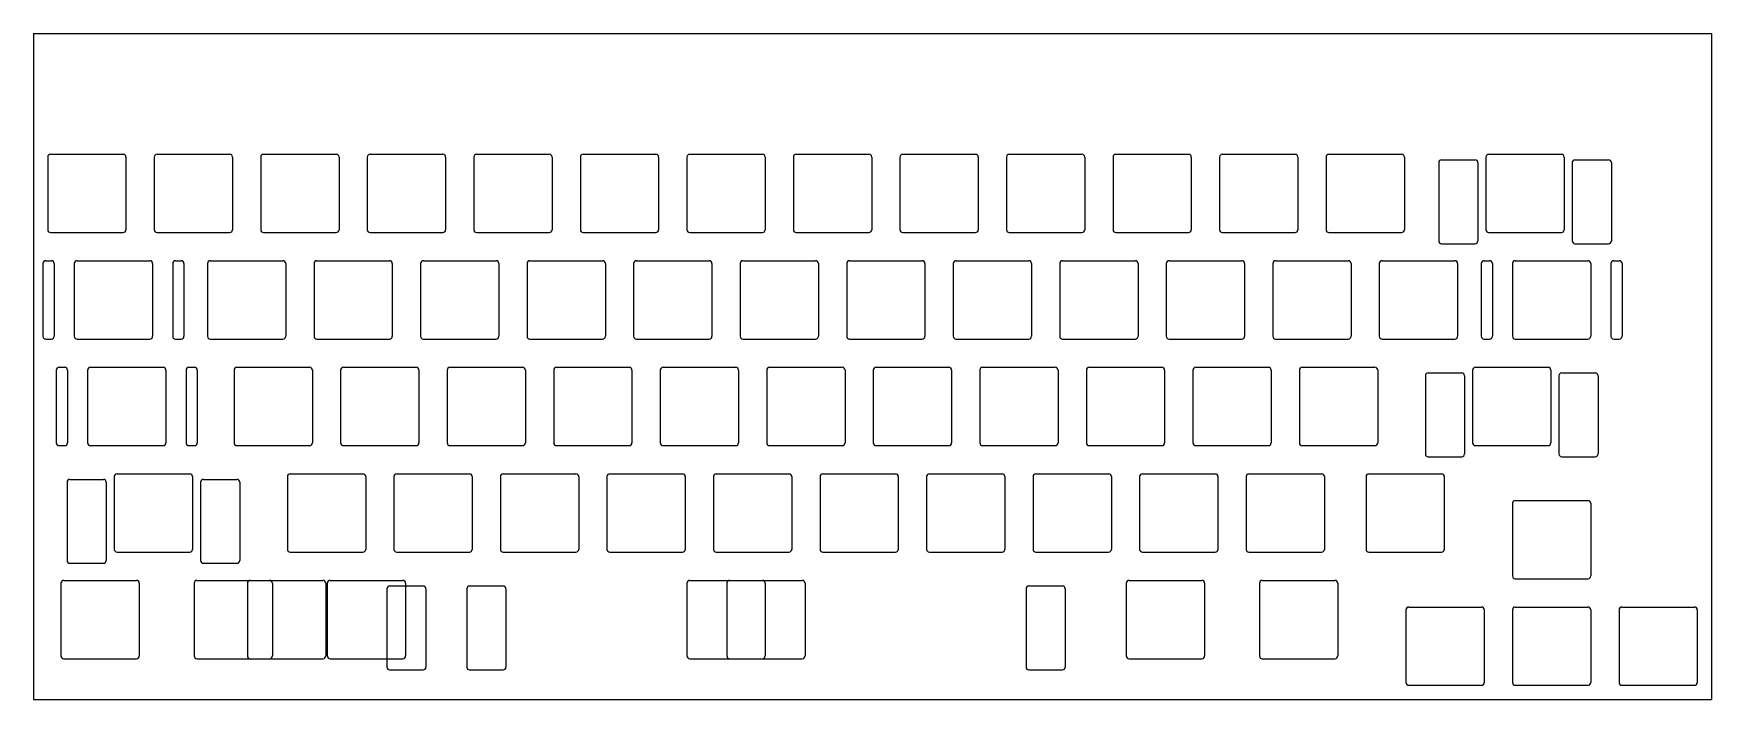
# Model space of a CAD drawing. Header units: millimetres. Extents: x 0 to 300, y -119 to 0.
import ezdxf

# ---------------------------------------------------------------- set-up
doc = ezdxf.new("R2010")
doc.units = ezdxf.units.MM

msp = doc.modelspace()

# ---------------------------------------------------------------- linework, layer by layer
for p, q in [((0, 0), (300.0375, 0)), ((0, 0), (0, -119.0625)), ((300.0375, 0), (300.0375, -119.0625)), ((2.525, -22.075), (2.525, -35.075)), ((3.025, -21.575), (16.025, -21.575)), ((16.525, -22.075), (16.525, -35.075)), ((21.575, -22.075), (21.575, -35.075)), ((22.075, -21.575), (35.075, -21.575)), ((35.575, -22.075), (35.575, -35.075)), ((40.625, -22.075), (40.625, -35.075)), ((41.125, -21.575), (54.125, -21.575)), ((54.625, -22.075), (54.625, -35.075)), ((59.675, -22.075), (59.675, -35.075)), ((60.175, -21.575), (73.175, -21.575)), ((73.675, -22.075), (73.675, -35.075)), ((78.725, -22.075), (78.725, -35.075)), ((79.225, -21.575), (92.225, -21.575)), ((92.725, -22.075), (92.725, -35.075)), ((97.775, -22.075), (97.775, -35.075)), ((98.275, -21.575), (111.275, -21.575)), ((111.775, -22.075), (111.775, -35.075)), ((116.825, -22.075), (116.825, -35.075)), ((117.325, -21.575), (130.325, -21.575)), ((130.825, -22.075), (130.825, -35.075)), ((135.875, -22.075), (135.875, -35.075)), ((136.375, -21.575), (149.375, -21.575)), ((149.875, -22.075), (149.875, -35.075)), ((154.925, -22.075), (154.925, -35.075)), ((155.425, -21.575), (168.425, -21.575)), ((168.925, -22.075), (168.925, -35.075)), ((173.975, -22.075), (173.975, -35.075)), ((174.475, -21.575), (187.475, -21.575)), ((187.975, -22.075), (187.975, -35.075)), ((193.025, -22.075), (193.025, -35.075)), ((193.525, -21.575), (206.525, -21.575)), ((207.025, -22.075), (207.025, -35.075)), ((212.075, -22.075), (212.075, -35.075)), ((212.575, -21.575), (225.575, -21.575)), ((226.075, -22.075), (226.075, -35.075)), ((231.125, -22.075), (231.125, -35.075)), ((231.125, -22.075), (231.125, -35.075)), ((231.625, -21.575), (244.625, -21.575)), ((231.625, -21.575), (244.625, -21.575)), ((245.125, -22.075), (245.125, -35.075)), ((245.125, -22.075), (245.125, -35.075)), ((251.262, -23.075), (251.262, -37.075)), ((251.762, -22.575), (257.762, -22.575)), ((258.262, -23.075), (258.262, -37.075)), ((259.7, -22.075), (259.7, -35.075)), ((260.2, -21.575), (273.2, -21.575)), ((273.7, -22.075), (273.7, -35.075)), ((275.138, -23.075), (275.138, -37.075)), ((275.638, -22.575), (281.638, -22.575)), ((282.138, -23.075), (282.138, -37.075)), ((3.025, -35.575), (16.025, -35.575)), ((22.075, -35.575), (35.075, -35.575)), ((41.125, -35.575), (54.125, -35.575)), ((60.175, -35.575), (73.175, -35.575)), ((79.225, -35.575), (92.225, -35.575)), ((98.275, -35.575), (111.275, -35.575)), ((117.325, -35.575), (130.325, -35.575)), ((136.375, -35.575), (149.375, -35.575)), ((155.425, -35.575), (168.425, -35.575)), ((174.475, -35.575), (187.475, -35.575)), ((193.525, -35.575), (206.525, -35.575)), ((212.575, -35.575), (225.575, -35.575)), ((231.625, -35.575), (244.625, -35.575)), ((231.625, -35.575), (244.625, -35.575)), ((260.2, -35.575), (273.2, -35.575)), ((251.762, -37.575), (257.762, -37.575)), ((275.638, -37.575), (281.638, -37.575)), ((1.6875, -41.125), (1.6875, -54.125)), ((2.1875, -40.625), (3.1875, -40.625)), ((3.6875, -41.125), (3.6875, -54.125)), ((7.2875, -41.125), (7.2875, -54.125)), ((7.7875, -40.625), (20.7875, -40.625)), ((21.2875, -41.125), (21.2875, -54.125)), ((24.8875, -41.125), (24.8875, -54.125)), ((25.3875, -40.625), (26.3875, -40.625)), ((26.8875, -41.125), (26.8875, -54.125)), ((31.1, -41.125), (31.1, -54.125)), ((31.6, -40.625), (44.6, -40.625)), ((45.1, -41.125), (45.1, -54.125)), ((50.15, -41.125), (50.15, -54.125)), ((50.65, -40.625), (63.65, -40.625)), ((64.15, -41.125), (64.15, -54.125)), ((69.2, -41.125), (69.2, -54.125)), ((69.7, -40.625), (82.7, -40.625)), ((83.2, -41.125), (83.2, -54.125)), ((88.25, -41.125), (88.25, -54.125)), ((88.75, -40.625), (101.75, -40.625)), ((102.25, -41.125), (102.25, -54.125)), ((107.3, -41.125), (107.3, -54.125)), ((107.8, -40.625), (120.8, -40.625)), ((121.3, -41.125), (121.3, -54.125)), ((126.35, -41.125), (126.35, -54.125)), ((126.85, -40.625), (139.85, -40.625)), ((140.35, -41.125), (140.35, -54.125)), ((145.4, -41.125), (145.4, -54.125)), ((145.9, -40.625), (158.9, -40.625)), ((159.4, -41.125), (159.4, -54.125)), ((164.45, -41.125), (164.45, -54.125)), ((164.95, -40.625), (177.95, -40.625)), ((178.45, -41.125), (178.45, -54.125)), ((183.5, -41.125), (183.5, -54.125)), ((184, -40.625), (197, -40.625)), ((197.5, -41.125), (197.5, -54.125)), ((202.55, -41.125), (202.55, -54.125)), ((203.05, -40.625), (216.05, -40.625)), ((216.55, -41.125), (216.55, -54.125)), ((221.6, -41.125), (221.6, -54.125)), ((222.1, -40.625), (235.1, -40.625)), ((235.6, -41.125), (235.6, -54.125)), ((240.65, -41.125), (240.65, -54.125)), ((241.15, -40.625), (254.15, -40.625)), ((254.65, -41.125), (254.65, -54.125)), ((258.8625, -41.125), (258.8625, -54.125)), ((259.3625, -40.625), (260.3625, -40.625)), ((260.8625, -41.125), (260.8625, -54.125)), ((264.4625, -41.125), (264.4625, -54.125)), ((264.9625, -40.625), (277.9625, -40.625)), ((278.4625, -41.125), (278.4625, -54.125)), ((282.0625, -41.125), (282.0625, -54.125)), ((282.5625, -40.625), (283.5625, -40.625)), ((284.0625, -41.125), (284.0625, -54.125)), ((2.1875, -54.625), (3.1875, -54.625)), ((7.7875, -54.625), (20.7875, -54.625)), ((25.3875, -54.625), (26.3875, -54.625)), ((31.6, -54.625), (44.6, -54.625)), ((50.65, -54.625), (63.65, -54.625)), ((69.7, -54.625), (82.7, -54.625)), ((88.75, -54.625), (101.75, -54.625)), ((107.8, -54.625), (120.8, -54.625)), ((126.85, -54.625), (139.85, -54.625)), ((145.9, -54.625), (158.9, -54.625)), ((164.95, -54.625), (177.95, -54.625)), ((184, -54.625), (197, -54.625)), ((203.05, -54.625), (216.05, -54.625)), ((222.1, -54.625), (235.1, -54.625)), ((241.15, -54.625), (254.15, -54.625)), ((259.3625, -54.625), (260.3625, -54.625)), ((264.9625, -54.625), (277.9625, -54.625)), ((282.5625, -54.625), (283.5625, -54.625)), ((4.56875, -59.675), (5.56875, -59.675)), ((10.16875, -59.675), (23.16875, -59.675)), ((27.76875, -59.675), (28.76875, -59.675)), ((36.3625, -59.675), (49.3625, -59.675)), ((55.4125, -59.675), (68.4125, -59.675)), ((74.4625, -59.675), (87.4625, -59.675)), ((93.5125, -59.675), (106.5125, -59.675)), ((112.5625, -59.675), (125.5625, -59.675)), ((131.6125, -59.675), (144.6125, -59.675)), ((150.6625, -59.675), (163.6625, -59.675)), ((169.7125, -59.675), (182.7125, -59.675)), ((188.7625, -59.675), (201.7625, -59.675)), ((207.8125, -59.675), (220.8125, -59.675)), ((226.8625, -59.675), (239.8625, -59.675)), ((257.81875, -59.675), (270.81875, -59.675)), ((4.06875, -60.175), (4.06875, -73.175)), ((6.06875, -60.175), (6.06875, -73.175)), ((9.66875, -60.175), (9.66875, -73.175)), ((23.66875, -60.175), (23.66875, -73.175)), ((27.26875, -60.175), (27.26875, -73.175)), ((29.26875, -60.175), (29.26875, -73.175)), ((35.8625, -60.175), (35.8625, -73.175)), ((49.8625, -60.175), (49.8625, -73.175)), ((54.9125, -60.175), (54.9125, -73.175)), ((68.9125, -60.175), (68.9125, -73.175)), ((73.9625, -60.175), (73.9625, -73.175)), ((87.9625, -60.175), (87.9625, -73.175)), ((93.0125, -60.175), (93.0125, -73.175)), ((107.0125, -60.175), (107.0125, -73.175)), ((112.0625, -60.175), (112.0625, -73.175)), ((126.0625, -60.175), (126.0625, -73.175)), ((131.1125, -60.175), (131.1125, -73.175)), ((145.1125, -60.175), (145.1125, -73.175)), ((150.1625, -60.175), (150.1625, -73.175)), ((164.1625, -60.175), (164.1625, -73.175)), ((169.2125, -60.175), (169.2125, -73.175)), ((183.2125, -60.175), (183.2125, -73.175)), ((188.2625, -60.175), (188.2625, -73.175)), ((202.2625, -60.175), (202.2625, -73.175)), ((207.3125, -60.175), (207.3125, -73.175)), ((221.3125, -60.175), (221.3125, -73.175)), ((226.3625, -60.175), (226.3625, -73.175)), ((240.3625, -60.175), (240.3625, -73.175)), ((248.88075, -61.175), (248.88075, -75.175)), ((249.38075, -60.675), (255.38075, -60.675)), ((255.88075, -61.175), (255.88075, -75.175)), ((257.31875, -60.175), (257.31875, -73.175)), ((271.31875, -60.175), (271.31875, -73.175)), ((272.75675, -61.175), (272.75675, -75.175)), ((273.25675, -60.675), (279.25675, -60.675)), ((279.75675, -61.175), (279.75675, -75.175)), ((4.56875, -73.675), (5.56875, -73.675)), ((10.16875, -73.675), (23.16875, -73.675)), ((27.76875, -73.675), (28.76875, -73.675)), ((36.3625, -73.675), (49.3625, -73.675)), ((55.4125, -73.675), (68.4125, -73.675)), ((74.4625, -73.675), (87.4625, -73.675)), ((93.5125, -73.675), (106.5125, -73.675)), ((112.5625, -73.675), (125.5625, -73.675)), ((131.6125, -73.675), (144.6125, -73.675)), ((150.6625, -73.675), (163.6625, -73.675)), ((169.7125, -73.675), (182.7125, -73.675)), ((188.7625, -73.675), (201.7625, -73.675)), ((207.8125, -73.675), (220.8125, -73.675)), ((226.8625, -73.675), (239.8625, -73.675)), ((257.81875, -73.675), (270.81875, -73.675)), ((249.38075, -75.675), (255.38075, -75.675)), ((273.25675, -75.675), (279.25675, -75.675)), ((5.99325, -80.225), (5.99325, -94.225)), ((6.49325, -79.725), (12.49325, -79.725)), ((12.99325, -80.225), (12.99325, -94.225)), ((14.43125, -79.225), (14.43125, -92.225)), ((14.93125, -78.725), (27.93125, -78.725)), ((28.43125, -79.225), (28.43125, -92.225)), ((29.86925, -80.225), (29.86925, -94.225)), ((30.36925, -79.725), (36.36925, -79.725)), ((36.86925, -80.225), (36.86925, -94.225)), ((45.3875, -79.225), (45.3875, -92.225)), ((45.8875, -78.725), (58.8875, -78.725)), ((59.3875, -79.225), (59.3875, -92.225)), ((64.4375, -79.225), (64.4375, -92.225)), ((64.9375, -78.725), (77.9375, -78.725)), ((78.4375, -79.225), (78.4375, -92.225)), ((83.4875, -79.225), (83.4875, -92.225)), ((83.9875, -78.725), (96.9875, -78.725)), ((97.4875, -79.225), (97.4875, -92.225)), ((102.5375, -79.225), (102.5375, -92.225)), ((103.0375, -78.725), (116.0375, -78.725)), ((116.5375, -79.225), (116.5375, -92.225)), ((121.5875, -79.225), (121.5875, -92.225)), ((122.0875, -78.725), (135.0875, -78.725)), ((135.5875, -79.225), (135.5875, -92.225)), ((140.6375, -79.225), (140.6375, -92.225)), ((141.1375, -78.725), (154.1375, -78.725)), ((154.6375, -79.225), (154.6375, -92.225)), ((159.6875, -79.225), (159.6875, -92.225)), ((160.1875, -78.725), (173.1875, -78.725)), ((173.6875, -79.225), (173.6875, -92.225)), ((178.7375, -79.225), (178.7375, -92.225)), ((179.2375, -78.725), (192.2375, -78.725)), ((192.7375, -79.225), (192.7375, -92.225)), ((197.7875, -79.225), (197.7875, -92.225)), ((198.2875, -78.725), (211.2875, -78.725)), ((211.7875, -79.225), (211.7875, -92.225)), ((216.8375, -79.225), (216.8375, -92.225)), ((217.3375, -78.725), (230.3375, -78.725)), ((230.8375, -79.225), (230.8375, -92.225)), ((238.26875, -79.225), (238.26875, -92.225)), ((238.76875, -78.725), (251.76875, -78.725)), ((252.26875, -79.225), (252.26875, -92.225)), ((264.4625, -83.9875), (264.4625, -96.9875)), ((264.9625, -83.4875), (277.9625, -83.4875)), ((278.4625, -83.9875), (278.4625, -96.9875)), ((14.93125, -92.725), (27.93125, -92.725)), ((45.8875, -92.725), (58.8875, -92.725)), ((64.9375, -92.725), (77.9375, -92.725)), ((83.9875, -92.725), (96.9875, -92.725)), ((103.0375, -92.725), (116.0375, -92.725)), ((122.0875, -92.725), (135.0875, -92.725)), ((141.1375, -92.725), (154.1375, -92.725)), ((160.1875, -92.725), (173.1875, -92.725)), ((179.2375, -92.725), (192.2375, -92.725)), ((198.2875, -92.725), (211.2875, -92.725)), ((217.3375, -92.725), (230.3375, -92.725)), ((238.76875, -92.725), (251.76875, -92.725)), ((6.49325, -94.725), (12.49325, -94.725)), ((30.36925, -94.725), (36.36925, -94.725)), ((4.90625, -98.275), (4.90625, -111.275)), ((5.40625, -97.775), (18.40625, -97.775)), ((18.90625, -98.275), (18.90625, -111.275)), ((28.71875, -98.275), (28.71875, -111.275)), ((29.21875, -97.775), (42.21875, -97.775)), ((38.24375, -98.275), (38.24375, -111.275)), ((38.74375, -97.775), (51.74375, -97.775)), ((42.71875, -98.275), (42.71875, -111.275)), ((52.24375, -98.275), (52.24375, -111.275)), ((52.53125, -98.275), (52.53125, -111.275)), ((53.03125, -97.775), (66.03125, -97.775)), ((63.675, -98.775), (69.675, -98.775)), ((66.53125, -98.275), (66.53125, -111.275)), ((77.96875, -98.775), (83.96875, -98.775)), ((116.825, -98.275), (116.825, -111.275)), ((117.325, -97.775), (130.325, -97.775)), ((123.96875, -98.275), (123.96875, -111.275)), ((124.46875, -97.775), (137.46875, -97.775)), ((130.825, -98.275), (130.825, -111.275)), ((137.96875, -98.275), (137.96875, -111.275)), ((177.96875, -98.775), (183.96875, -98.775)), ((177.975, -98.775), (183.975, -98.775)), ((195.40625, -98.275), (195.40625, -111.275)), ((195.90625, -97.775), (208.90625, -97.775)), ((209.40625, -98.275), (209.40625, -111.275)), ((219.21875, -98.275), (219.21875, -111.275)), ((219.71875, -97.775), (232.71875, -97.775)), ((233.21875, -98.275), (233.21875, -111.275)), ((264.9625, -97.4875), (277.9625, -97.4875)), ((63.175, -99.275), (63.175, -113.275)), ((70.175, -99.275), (70.175, -113.275)), ((77.46875, -99.275), (77.46875, -113.275)), ((84.46875, -99.275), (84.46875, -113.275)), ((177.46875, -99.275), (177.46875, -113.275)), ((177.475, -99.275), (177.475, -113.275)), ((184.46875, -99.275), (184.46875, -113.275)), ((184.475, -99.275), (184.475, -113.275)), ((245.4125, -103.0375), (245.4125, -116.0375)), ((245.9125, -102.5375), (258.9125, -102.5375)), ((259.4125, -103.0375), (259.4125, -116.0375)), ((264.4625, -103.0375), (264.4625, -116.0375)), ((264.9625, -102.5375), (277.9625, -102.5375)), ((278.4625, -103.0375), (278.4625, -116.0375)), ((283.5125, -103.0375), (283.5125, -116.0375)), ((284.0125, -102.5375), (297.0125, -102.5375)), ((297.5125, -103.0375), (297.5125, -116.0375)), ((5.40625, -111.775), (18.40625, -111.775)), ((29.21875, -111.775), (42.21875, -111.775)), ((38.74375, -111.775), (51.74375, -111.775)), ((53.03125, -111.775), (66.03125, -111.775)), ((63.675, -113.775), (69.675, -113.775)), ((77.96875, -113.775), (83.96875, -113.775)), ((117.325, -111.775), (130.325, -111.775)), ((124.46875, -111.775), (137.46875, -111.775)), ((177.96875, -113.775), (183.96875, -113.775)), ((177.975, -113.775), (183.975, -113.775)), ((195.90625, -111.775), (208.90625, -111.775)), ((219.71875, -111.775), (232.71875, -111.775)), ((245.9125, -116.5375), (258.9125, -116.5375)), ((264.9625, -116.5375), (277.9625, -116.5375)), ((284.0125, -116.5375), (297.0125, -116.5375)), ((0, -119.0625), (300.0375, -119.0625))]:
    msp.add_line(p, q)
for centre, start, end in [((3.025, -22.075), 90, 180), ((16.025, -22.075), 0, 90), ((22.075, -22.075), 90, 180), ((35.075, -22.075), 0, 90), ((41.125, -22.075), 90, 180), ((54.125, -22.075), 0, 90), ((60.175, -22.075), 90, 180), ((73.175, -22.075), 0, 90), ((79.225, -22.075), 90, 180), ((92.225, -22.075), 0, 90), ((98.275, -22.075), 90, 180), ((111.275, -22.075), 0, 90), ((117.325, -22.075), 90, 180), ((130.325, -22.075), 0, 90), ((136.375, -22.075), 90, 180), ((149.375, -22.075), 0, 90), ((155.425, -22.075), 90, 180), ((168.425, -22.075), 0, 90), ((174.475, -22.075), 90, 180), ((187.475, -22.075), 0, 90), ((193.525, -22.075), 90, 180), ((206.525, -22.075), 0, 90), ((212.575, -22.075), 90, 180), ((225.575, -22.075), 0, 90), ((231.625, -22.075), 90, 180), ((231.625, -22.075), 90, 180), ((244.625, -22.075), 0, 90), ((244.625, -22.075), 0, 90), ((251.762, -23.075), 90, 180), ((257.762, -23.075), 0, 90), ((260.2, -22.075), 90, 180), ((273.2, -22.075), 0, 90), ((275.638, -23.075), 90, 180), ((281.638, -23.075), 0, 90), ((3.025, -35.075), 180, 270), ((16.025, -35.075), 270, 360), ((22.075, -35.075), 180, 270), ((35.075, -35.075), 270, 360), ((41.125, -35.075), 180, 270), ((54.125, -35.075), 270, 360), ((60.175, -35.075), 180, 270), ((73.175, -35.075), 270, 360), ((79.225, -35.075), 180, 270), ((92.225, -35.075), 270, 360), ((98.275, -35.075), 180, 270), ((111.275, -35.075), 270, 360), ((117.325, -35.075), 180, 270), ((130.325, -35.075), 270, 360), ((136.375, -35.075), 180, 270), ((149.375, -35.075), 270, 360), ((155.425, -35.075), 180, 270), ((168.425, -35.075), 270, 360), ((174.475, -35.075), 180, 270), ((187.475, -35.075), 270, 360), ((193.525, -35.075), 180, 270), ((206.525, -35.075), 270, 360), ((212.575, -35.075), 180, 270), ((225.575, -35.075), 270, 360), ((231.625, -35.075), 180, 270), ((231.625, -35.075), 180, 270), ((244.625, -35.075), 270, 360), ((244.625, -35.075), 270, 360), ((260.2, -35.075), 180, 270), ((273.2, -35.075), 270, 360), ((251.762, -37.075), 180, 270), ((257.762, -37.075), 270, 360), ((275.638, -37.075), 180, 270), ((281.638, -37.075), 270, 360), ((2.1875, -41.125), 90, 180), ((3.1875, -41.125), 0, 90), ((7.7875, -41.125), 90, 180), ((20.7875, -41.125), 0, 90), ((25.3875, -41.125), 90, 180), ((26.3875, -41.125), 0, 90), ((31.6, -41.125), 90, 180), ((44.6, -41.125), 0, 90), ((50.65, -41.125), 90, 180), ((63.65, -41.125), 0, 90), ((69.7, -41.125), 90, 180), ((82.7, -41.125), 0, 90), ((88.75, -41.125), 90, 180), ((101.75, -41.125), 0, 90), ((107.8, -41.125), 90, 180), ((120.8, -41.125), 0, 90), ((126.85, -41.125), 90, 180), ((139.85, -41.125), 0, 90), ((145.9, -41.125), 90, 180), ((158.9, -41.125), 0, 90), ((164.95, -41.125), 90, 180), ((177.95, -41.125), 0, 90), ((184, -41.125), 90, 180), ((197, -41.125), 0, 90), ((203.05, -41.125), 90, 180), ((216.05, -41.125), 0, 90), ((222.1, -41.125), 90, 180), ((235.1, -41.125), 0, 90), ((241.15, -41.125), 90, 180), ((254.15, -41.125), 0, 90), ((259.3625, -41.125), 90, 180), ((260.3625, -41.125), 0, 90), ((264.9625, -41.125), 90, 180), ((277.9625, -41.125), 0, 90), ((282.5625, -41.125), 90, 180), ((283.5625, -41.125), 0, 90), ((2.1875, -54.125), 180, 270), ((3.1875, -54.125), 270, 360), ((7.7875, -54.125), 180, 270), ((20.7875, -54.125), 270, 360), ((25.3875, -54.125), 180, 270), ((26.3875, -54.125), 270, 360), ((31.6, -54.125), 180, 270), ((44.6, -54.125), 270, 360), ((50.65, -54.125), 180, 270), ((63.65, -54.125), 270, 360), ((69.7, -54.125), 180, 270), ((82.7, -54.125), 270, 360), ((88.75, -54.125), 180, 270), ((101.75, -54.125), 270, 360), ((107.8, -54.125), 180, 270), ((120.8, -54.125), 270, 360), ((126.85, -54.125), 180, 270), ((139.85, -54.125), 270, 360), ((145.9, -54.125), 180, 270), ((158.9, -54.125), 270, 360), ((164.95, -54.125), 180, 270), ((177.95, -54.125), 270, 360), ((184, -54.125), 180, 270), ((197, -54.125), 270, 360), ((203.05, -54.125), 180, 270), ((216.05, -54.125), 270, 360), ((222.1, -54.125), 180, 270), ((235.1, -54.125), 270, 360), ((241.15, -54.125), 180, 270), ((254.15, -54.125), 270, 360), ((259.3625, -54.125), 180, 270), ((260.3625, -54.125), 270, 360), ((264.9625, -54.125), 180, 270), ((277.9625, -54.125), 270, 360), ((282.5625, -54.125), 180, 270), ((283.5625, -54.125), 270, 360), ((4.56875, -60.175), 90, 180), ((5.56875, -60.175), 0, 90), ((10.16875, -60.175), 90, 180), ((23.16875, -60.175), 0, 90), ((27.76875, -60.175), 90, 180), ((28.76875, -60.175), 0, 90), ((36.3625, -60.175), 90, 180), ((49.3625, -60.175), 0, 90), ((55.4125, -60.175), 90, 180), ((68.4125, -60.175), 0, 90), ((74.4625, -60.175), 90, 180), ((87.4625, -60.175), 0, 90), ((93.5125, -60.175), 90, 180), ((106.5125, -60.175), 0, 90), ((112.5625, -60.175), 90, 180), ((125.5625, -60.175), 0, 90), ((131.6125, -60.175), 90, 180), ((144.6125, -60.175), 0, 90), ((150.6625, -60.175), 90, 180), ((163.6625, -60.175), 0, 90), ((169.7125, -60.175), 90, 180), ((182.7125, -60.175), 0, 90), ((188.7625, -60.175), 90, 180), ((201.7625, -60.175), 0, 90), ((207.8125, -60.175), 90, 180), ((220.8125, -60.175), 0, 90), ((226.8625, -60.175), 90, 180), ((239.8625, -60.175), 0, 90), ((257.81875, -60.175), 90, 180), ((270.81875, -60.175), 0, 90), ((249.38075, -61.175), 90, 180), ((255.38075, -61.175), 0, 90), ((273.25675, -61.175), 90, 180), ((279.25675, -61.175), 0, 90), ((4.56875, -73.175), 180, 270), ((5.56875, -73.175), 270, 360), ((10.16875, -73.175), 180, 270), ((23.16875, -73.175), 270, 360), ((27.76875, -73.175), 180, 270), ((28.76875, -73.175), 270, 360), ((36.3625, -73.175), 180, 270), ((49.3625, -73.175), 270, 360), ((55.4125, -73.175), 180, 270), ((68.4125, -73.175), 270, 360), ((74.4625, -73.175), 180, 270), ((87.4625, -73.175), 270, 360), ((93.5125, -73.175), 180, 270), ((106.5125, -73.175), 270, 360), ((112.5625, -73.175), 180, 270), ((125.5625, -73.175), 270, 360), ((131.6125, -73.175), 180, 270), ((144.6125, -73.175), 270, 360), ((150.6625, -73.175), 180, 270), ((163.6625, -73.175), 270, 360), ((169.7125, -73.175), 180, 270), ((182.7125, -73.175), 270, 360), ((188.7625, -73.175), 180, 270), ((201.7625, -73.175), 270, 360), ((207.8125, -73.175), 180, 270), ((220.8125, -73.175), 270, 360), ((226.8625, -73.175), 180, 270), ((239.8625, -73.175), 270, 360), ((257.81875, -73.175), 180, 270), ((270.81875, -73.175), 270, 360), ((249.38075, -75.175), 180, 270), ((255.38075, -75.175), 270, 360), ((273.25675, -75.175), 180, 270), ((279.25675, -75.175), 270, 360), ((6.49325, -80.225), 90, 180), ((12.49325, -80.225), 0, 90), ((14.93125, -79.225), 90, 180), ((27.93125, -79.225), 0, 90), ((30.36925, -80.225), 90, 180), ((36.36925, -80.225), 0, 90), ((45.8875, -79.225), 90, 180), ((58.8875, -79.225), 0, 90), ((64.9375, -79.225), 90, 180), ((77.9375, -79.225), 0, 90), ((83.9875, -79.225), 90, 180), ((96.9875, -79.225), 0, 90), ((103.0375, -79.225), 90, 180), ((116.0375, -79.225), 0, 90), ((122.0875, -79.225), 90, 180), ((135.0875, -79.225), 0, 90), ((141.1375, -79.225), 90, 180), ((154.1375, -79.225), 0, 90), ((160.1875, -79.225), 90, 180), ((173.1875, -79.225), 0, 90), ((179.2375, -79.225), 90, 180), ((192.2375, -79.225), 0, 90), ((198.2875, -79.225), 90, 180), ((211.2875, -79.225), 0, 90), ((217.3375, -79.225), 90, 180), ((230.3375, -79.225), 0, 90), ((238.76875, -79.225), 90, 180), ((251.76875, -79.225), 0, 90), ((264.9625, -83.9875), 90, 180), ((277.9625, -83.9875), 0, 90), ((14.93125, -92.225), 180, 270), ((27.93125, -92.225), 270, 360), ((45.8875, -92.225), 180, 270), ((58.8875, -92.225), 270, 360), ((64.9375, -92.225), 180, 270), ((77.9375, -92.225), 270, 360), ((83.9875, -92.225), 180, 270), ((96.9875, -92.225), 270, 360), ((103.0375, -92.225), 180, 270), ((116.0375, -92.225), 270, 360), ((122.0875, -92.225), 180, 270), ((135.0875, -92.225), 270, 360), ((141.1375, -92.225), 180, 270), ((154.1375, -92.225), 270, 360), ((160.1875, -92.225), 180, 270), ((173.1875, -92.225), 270, 360), ((179.2375, -92.225), 180, 270), ((192.2375, -92.225), 270, 360), ((198.2875, -92.225), 180, 270), ((211.2875, -92.225), 270, 360), ((217.3375, -92.225), 180, 270), ((230.3375, -92.225), 270, 360), ((238.76875, -92.225), 180, 270), ((251.76875, -92.225), 270, 360), ((6.49325, -94.225), 180, 270), ((12.49325, -94.225), 270, 360), ((30.36925, -94.225), 180, 270), ((36.36925, -94.225), 270, 360), ((5.40625, -98.275), 90, 180), ((18.40625, -98.275), 0, 90), ((29.21875, -98.275), 90, 180), ((38.74375, -98.275), 90, 180), ((42.21875, -98.275), 0, 90), ((51.74375, -98.275), 0, 90), ((53.03125, -98.275), 90, 180), ((63.675, -99.275), 90, 180), ((66.03125, -98.275), 0, 90), ((69.675, -99.275), 0, 90), ((77.96875, -99.275), 90, 180), ((83.96875, -99.275), 0, 90), ((117.325, -98.275), 90, 180), ((124.46875, -98.275), 90, 180), ((130.325, -98.275), 0, 90), ((137.46875, -98.275), 0, 90), ((177.96875, -99.275), 90, 180), ((177.975, -99.275), 90, 180), ((183.96875, -99.275), 0, 90), ((183.975, -99.275), 0, 90), ((195.90625, -98.275), 90, 180), ((208.90625, -98.275), 0, 90), ((219.71875, -98.275), 90, 180), ((232.71875, -98.275), 0, 90), ((264.9625, -96.9875), 180, 270), ((277.9625, -96.9875), 270, 360), ((245.9125, -103.0375), 90, 180), ((258.9125, -103.0375), 0, 90), ((264.9625, -103.0375), 90, 180), ((277.9625, -103.0375), 0, 90), ((284.0125, -103.0375), 90, 180), ((297.0125, -103.0375), 0, 90), ((5.40625, -111.275), 180, 270), ((18.40625, -111.275), 270, 360), ((29.21875, -111.275), 180, 270), ((38.74375, -111.275), 180, 270), ((42.21875, -111.275), 270, 360), ((51.74375, -111.275), 270, 360), ((53.03125, -111.275), 180, 270), ((63.675, -113.275), 180, 270), ((66.03125, -111.275), 270, 360), ((69.675, -113.275), 270, 360), ((77.96875, -113.275), 180, 270), ((83.96875, -113.275), 270, 360), ((117.325, -111.275), 180, 270), ((124.46875, -111.275), 180, 270), ((130.325, -111.275), 270, 360), ((137.46875, -111.275), 270, 360), ((177.96875, -113.275), 180, 270), ((177.975, -113.275), 180, 270), ((183.96875, -113.275), 270, 360), ((183.975, -113.275), 270, 360), ((195.90625, -111.275), 180, 270), ((208.90625, -111.275), 270, 360), ((219.71875, -111.275), 180, 270), ((232.71875, -111.275), 270, 360), ((245.9125, -116.0375), 180, 270), ((258.9125, -116.0375), 270, 360), ((264.9625, -116.0375), 180, 270), ((277.9625, -116.0375), 270, 360), ((284.0125, -116.0375), 180, 270), ((297.0125, -116.0375), 270, 360)]:
    msp.add_arc(centre, 0.5, start, end)

doc.saveas('drawing.dxf')
